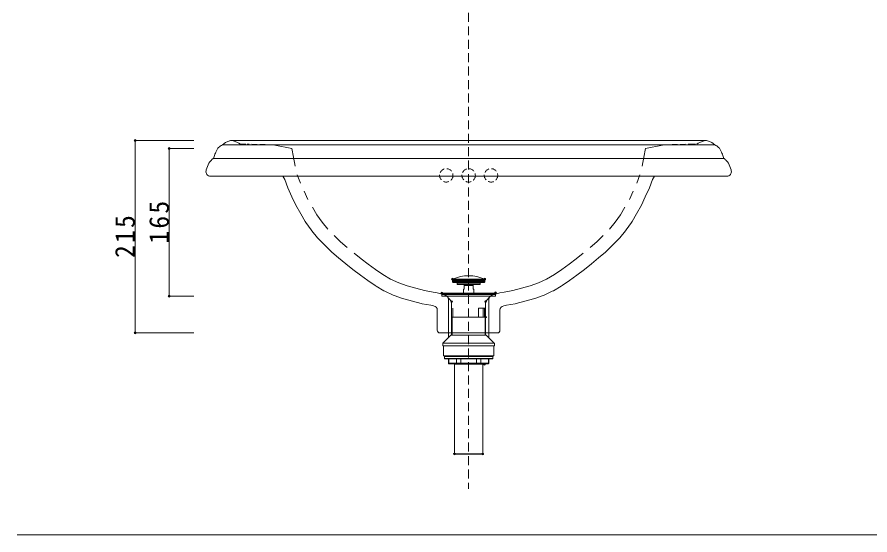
# Model space of a CAD drawing. Units: millimetres, scale not verified. Extents: x -1002 to 1002, y -687 to 676.
# Drawn here: x -1002 to -49, y -687 to -109 of the extents above; entities that cross this region are included whole.
import ezdxf

# ---------------------------------------------------------------- set-up
doc = ezdxf.new("R2010")
doc.units = ezdxf.units.MM
doc.header["$LTSCALE"] = 5
doc.header["$PDMODE"] = 32
doc.header["$PDSIZE"] = 2
doc.linetypes.add('DASHED1', pattern=[1.8, 1.2, -0.6])
doc.linetypes.add('DASHED2', pattern=[3, 2, -1])
doc.layers.add('F-0', color=7, linetype='Continuous', lineweight=15)
doc.styles.add('ＭＳ ゴシック', font='')
doc.styles.get('ＭＳ ゴシック').set_extended_font_data('MS Gothic')

msp = doc.modelspace()

# ---------------------------------------------------------------- linework, layer by layer
at = {"layer": 'F-0', "linetype": 'DASHED2'}
msp.add_line((-497.5, 301.034), (-497.5, -635.436), dxfattribs=at)
at = {"layer": 'F-0'}
for p, q in [((-870.246, -246.423), (-870.246, -461.423)), ((-870.246, -246.423), (-804.504, -246.423)), ((-769.362, -248.817), (-766.516, -247.597)), ((-763.414, -246.423), (-766.516, -247.597)), ((-755.914, -246.423), (-763.414, -246.423)), ((-755.914, -246.423), (-497.5, -246.423)), ((-239.086, -246.423), (-497.5, -246.423)), ((-239.086, -246.423), (-231.586, -246.423)), ((-231.586, -246.423), (-228.484, -247.597)), ((-225.638, -248.817), (-228.484, -247.597)), ((-832.165, -255.423), (-832.165, -420.423)), ((-832.165, -255.423), (-804.504, -255.423)), ((-765, -251.423), (-772.5, -251.423)), ((-765, -251.423), (-233.138, -251.423)), ((-714.194, -251.584), (-695, -255.423)), ((-695, -255.423), (-693.263, -265.271)), ((-300, -255.423), (-301.736, -265.271)), ((-280.806, -251.584), (-300, -255.423)), ((-233.138, -251.423), (-222.5, -251.423)), ((-775, -266.423), (-782.816, -266.423)), ((-775, -266.423), (-220, -266.423)), ((-693.263, -265.271), (-691.527, -275.119)), ((-301.736, -265.271), (-303.473, -275.119)), ((-220, -266.423), (-212.5, -266.423)), ((-790.895, -280.179), (-790.65, -279.223)), ((-688.939, -284.778), (-685.519, -294.175)), ((-306.061, -284.778), (-309.481, -294.175)), ((-204.104, -280.179), (-204.35, -279.223)), ((-778.553, -286.423), (-786.053, -286.423)), ((-778.553, -286.423), (-497.5, -286.423)), ((-703.034, -289.909), (-705, -286.423)), ((-703.034, -289.909), (-699.614, -299.306)), ((-216.447, -286.423), (-497.5, -286.423)), ((-291.966, -289.909), (-295.386, -299.306)), ((-291.966, -289.909), (-290, -286.423)), ((-216.447, -286.423), (-208.947, -286.423)), ((-699.614, -299.306), (-694.887, -309.578)), ((-681.292, -303.238), (-677.066, -312.302)), ((-313.707, -303.238), (-317.934, -312.302)), ((-295.386, -299.306), (-300.113, -309.578)), ((-694.887, -309.578), (-690.661, -318.641)), ((-300.113, -309.578), (-304.339, -318.641)), ((-690.661, -318.641), (-685.057, -328.462)), ((-685.057, -328.462), (-680.057, -337.122)), ((-680.057, -337.122), (-679.353, -338.226)), ((-679.353, -338.226), (-673.618, -346.417)), ((-673.618, -346.417), (-672.821, -347.455)), ((-672.821, -347.455), (-666.393, -355.116)), ((-322.179, -347.455), (-328.607, -355.116)), ((-321.382, -346.417), (-322.179, -347.455)), ((-666.393, -355.116), (-658.438, -363.152)), ((-328.607, -355.116), (-336.562, -363.152)), ((-658.438, -363.152), (-651.367, -370.223)), ((-651.367, -370.223), (-650.402, -371.107)), ((-650.402, -371.107), (-642.742, -377.535)), ((-336.562, -363.152), (-343.633, -370.223)), ((-642.742, -377.535), (-634.674, -384.292)), ((-352.258, -377.535), (-360.325, -384.292)), ((-634.674, -384.292), (-626.794, -390.449)), ((-626.794, -390.449), (-618.283, -397.072)), ((-368.205, -390.449), (-376.717, -397.072)), ((-360.325, -384.292), (-368.205, -390.449)), ((-376.717, -397.072), (-384.908, -402.808)), ((-601.9, -408.544), (-600.796, -409.247)), ((-600.796, -409.247), (-592.136, -414.247)), ((-515.5, -401.486), (-479.5, -401.486)), ((-515.5, -401.486), (-515.5, -402.486)), ((-515.5, -402.486), (-479.5, -402.486)), ((-515.5, -403.186), (-479.5, -403.186)), ((-515.5, -404.486), (-515.5, -403.186)), ((-515.5, -404.486), (-479.5, -404.486)), ((-515.3, -402.986), (-479.7, -402.986)), ((-515, -404.986), (-480, -404.986)), ((-510.5, -402.986), (-510.5, -402.486)), ((-510.5, -406.486), (-510.5, -404.986)), ((-510.5, -406.486), (-484.5, -406.486)), ((-510.5, -406.486), (-484.5, -406.486)), ((-510.5, -406.486), (-510.5, -407.486)), ((-510.5, -407.486), (-484.5, -407.486)), ((-502.5, -412.486), (-502.5, -407.491)), ((-492.5, -408.486), (-502.5, -408.486)), ((-492.5, -412.486), (-492.5, -407.491)), ((-484.5, -402.986), (-484.5, -402.486)), ((-484.5, -406.486), (-484.5, -404.986)), ((-484.5, -406.486), (-484.5, -407.486)), ((-479.5, -401.486), (-479.5, -402.486)), ((-479.5, -404.486), (-479.5, -403.186)), ((-394.204, -409.247), (-402.864, -414.247)), ((-393.1, -408.544), (-394.204, -409.247)), ((-384.908, -402.808), (-393.1, -408.544)), ((-592.136, -414.247), (-590.975, -414.851)), ((-590.975, -414.851), (-581.912, -419.077)), ((-590.975, -414.851), (-581.912, -419.077)), ((-581.912, -419.077), (-580.703, -419.578)), ((-537.009, -415.816), (-532.5, -416.611)), ((-523.541, -419.343), (-532.5, -416.611)), ((-527.5, -416.836), (-467.5, -416.836)), ((-527.5, -418.136), (-527.5, -416.836)), ((-527.5, -418.136), (-467.5, -418.136)), ((-526.018, -418.364), (-527.5, -418.136)), ((-526.018, -418.364), (-527.5, -418.136)), ((-527.5, -418.364), (-467.5, -418.364)), ((-527.5, -420.364), (-527.5, -418.364)), ((-503.4, -412.486), (-502.5, -412.486)), ((-503.4, -416.836), (-503.4, -412.486)), ((-492.5, -412.486), (-491.6, -412.486)), ((-491.6, -416.836), (-491.6, -412.486)), ((-471.458, -419.343), (-462.5, -416.611)), ((-468.982, -418.364), (-467.5, -418.136)), ((-468.982, -418.364), (-467.5, -418.136)), ((-467.5, -418.136), (-467.5, -416.836)), ((-467.5, -420.364), (-467.5, -418.364)), ((-457.99, -415.816), (-462.5, -416.611)), ((-413.088, -419.077), (-414.297, -419.578)), ((-404.024, -414.851), (-413.088, -419.077)), ((-402.864, -414.247), (-404.024, -414.851)), ((-832.165, -420.423), (-804.504, -420.423)), ((-580.703, -419.578), (-571.306, -422.998)), ((-571.306, -422.998), (-570.058, -423.392)), ((-550.74, -428.568), (-549.462, -428.852)), ((-527.5, -420.364), (-467.5, -420.364)), ((-516.5, -426.464), (-521.75, -420.364)), ((-520, -424.126), (-520, -466.423)), ((-516.5, -433.836), (-516.5, -426.464)), ((-516.5, -433.836), (-516.5, -426.464)), ((-516.5, -428.264), (-516.5, -444.632)), ((-478.5, -426.464), (-473.25, -420.364)), ((-478.5, -433.836), (-478.5, -426.464)), ((-478.5, -428.264), (-478.5, -444.632)), ((-475, -424.126), (-475, -466.423)), ((-444.26, -428.568), (-445.538, -428.852)), ((-434.601, -425.98), (-444.26, -428.568)), ((-414.297, -419.578), (-423.693, -422.998)), ((-549.462, -428.852), (-539.614, -430.588)), ((-536.632, -431.114), (-539.614, -430.588)), ((-532.5, -458.423), (-532.5, -436.038)), ((-515.199, -443.836), (-515.199, -433.836)), ((-486.627, -433.836), (-478.5, -433.836)), ((-486.627, -443.836), (-486.627, -433.836)), ((-481.198, -443.836), (-481.198, -433.836)), ((-479.801, -443.836), (-479.801, -433.836)), ((-462.5, -458.423), (-462.5, -436.038)), ((-458.368, -431.114), (-455.386, -430.588)), ((-445.538, -428.852), (-455.386, -430.588)), ((-478.5, -443.836), (-516.5, -443.836)), ((-516.5, -449.836), (-516.5, -443.836)), ((-516.5, -449.836), (-516.5, -443.836)), ((-516, -443.836), (-516, -449.836)), ((-479, -443.836), (-479, -449.836)), ((-478.5, -449.836), (-478.5, -443.836)), ((-516.5, -449.836), (-516.5, -463.854)), ((-516, -449.836), (-516, -463.854)), ((-479, -449.836), (-479, -463.854)), ((-478.5, -449.836), (-478.5, -463.854)), ((-870.246, -461.423), (-804.504, -461.423)), ((-529.5, -461.423), (-465.5, -461.423)), ((-526.191, -472.796), (-517.25, -463.854)), ((-517.25, -463.854), (-477.75, -463.854)), ((-468.808, -472.796), (-477.75, -463.854)), ((-468.75, -472.937), (-526.25, -472.937)), ((-526.25, -475.854), (-526.25, -472.937)), ((-526.25, -475.854), (-468.75, -475.854)), ((-468.808, -472.796), (-526.191, -472.796)), ((-525.5, -475.854), (-525.5, -486.854)), ((-469.5, -475.854), (-469.5, -486.854)), ((-468.75, -475.854), (-468.75, -472.937)), ((-469.5, -486.854), (-525.5, -486.854)), ((-524.5, -487.854), (-470.5, -487.854)), ((-524.5, -489.954), (-470.5, -489.954)), ((-524, -490.454), (-471, -490.454)), ((-523.75, -487.854), (-523.75, -486.854)), ((-520, -490.454), (-520, -495.354)), ((-520, -495.354), (-475, -495.354)), ((-519.82, -495.354), (-519.82, -490.454)), ((-511.12, -495.354), (-511.12, -490.454)), ((-506.2, -495.354), (-506.2, -490.454)), ((-488.8, -495.354), (-488.8, -490.454)), ((-483.88, -495.354), (-483.88, -490.454)), ((-475.18, -495.354), (-475.18, -490.454)), ((-475, -490.454), (-475, -495.354)), ((-471.25, -487.854), (-471.25, -486.854)), ((-475.5, -495.854), (-519.5, -495.854)), ((-513.25, -495.854), (-513.25, -596.635)), ((-513.25, -496.354), (-481.75, -496.354)), ((-513, -496.354), (-513, -495.854)), ((-482, -496.354), (-482, -495.854)), ((-481.75, -495.854), (-481.75, -596.635)), ((-513.25, -596.635), (-481.75, -596.635)), ((-513.049, -596.836), (-513.25, -596.635)), ((-513.049, -596.836), (-481.95, -596.836)), ((-481.95, -596.836), (-481.75, -596.635)), ((-1002.086, -687.064), (1002.034, -687.064))]:
    msp.add_line(p, q, dxfattribs=at)
at = {"layer": 'F-0', "linetype": 'DASHED1'}
for p, q in [((-760.73, -246.747), (-758.484, -247.597)), ((-755.638, -248.817), (-758.484, -247.597)), ((-239.362, -248.817), (-236.516, -247.597)), ((-234.269, -246.747), (-236.516, -247.597)), ((-752.5, -250.423), (-745, -250.423)), ((-715.822, -251.396), (-745, -250.423)), ((-279.178, -251.396), (-250, -250.423)), ((-250, -250.423), (-242.5, -250.423))]:
    msp.add_line(p, q, dxfattribs=at)
at = {"layer": 'F-0'}
for points in [[(-782.233, -265.317), (-782.006, -264.371), (-781.59, -263.274), (-780.984, -261.875), (-780.531, -260.664), (-780.039, -259.416), (-779.244, -258.016), (-778.488, -256.579), (-777.656, -255.217), (-776.824, -254.309), (-775.878, -253.402), (-774.819, -252.456), (-773.684, -251.926), (-772.5, -251.423)], [(-772.5, -251.423), (-770.824, -249.933), (-769.362, -248.817)], [(-222.5, -251.423), (-224.176, -249.933), (-225.638, -248.817)], [(-212.767, -265.317), (-212.994, -264.371), (-213.41, -263.274), (-214.015, -261.875), (-214.469, -260.664), (-214.961, -259.416), (-215.755, -258.016), (-216.512, -256.579), (-217.344, -255.217), (-218.176, -254.309), (-219.122, -253.402), (-220.181, -252.456), (-221.316, -251.926), (-222.5, -251.423)], [(-790.65, -279.223), (-790.062, -277.393), (-789.408, -275.628), (-788.624, -273.537), (-787.709, -271.706), (-786.794, -270.465), (-785.617, -269.027), (-784.918, -268.314), (-784.414, -267.745), (-783.911, -267.22), (-783.408, -266.87), (-782.816, -266.607), (-782.5, -266.423), (-782.233, -265.317)], [(-204.35, -279.223), (-204.938, -277.393), (-205.592, -275.628), (-206.376, -273.537), (-207.291, -271.706), (-208.206, -270.465), (-209.383, -269.027), (-210.082, -268.314), (-210.585, -267.745), (-211.089, -267.22), (-211.592, -266.87), (-212.183, -266.607), (-212.5, -266.423), (-212.767, -265.317)], [(-672.066, -320.962), (-667.066, -329.622), (-661.33, -337.814), (-654.903, -345.474)], [(-322.934, -320.962), (-327.934, -329.622), (-333.669, -337.814), (-340.097, -345.474)], [(-304.339, -318.641), (-309.943, -328.462), (-314.943, -337.122)], [(-314.943, -337.122), (-315.646, -338.226), (-321.382, -346.417)], [(-647.831, -352.545), (-640.76, -359.616), (-633.1, -366.044)], [(-347.168, -352.545), (-354.239, -359.616), (-361.9, -366.044)], [(-343.633, -370.223), (-344.598, -371.107), (-352.258, -377.535)], [(-625.439, -372.472), (-617.559, -378.628), (-609.679, -384.785), (-601.488, -390.521), (-593.296, -396.257), (-584.636, -401.257), (-575.573, -405.483), (-566.176, -408.903), (-556.517, -411.491), (-546.857, -414.079), (-537.009, -415.816)], [(-369.56, -372.472), (-377.44, -378.628), (-385.32, -384.785), (-393.512, -390.521), (-401.704, -396.257), (-410.364, -401.257), (-419.427, -405.483), (-428.824, -408.903), (-438.483, -411.491), (-448.142, -414.079), (-457.99, -415.816)], [(-618.283, -397.072), (-610.091, -402.808), (-601.9, -408.544)], [(-570.058, -423.392), (-560.399, -425.98), (-550.74, -428.568)], [(-423.693, -422.998), (-424.941, -423.392), (-434.601, -425.98)], [(-524.5, -487.854), (-524.5, -489.954), (-524.5, -487.854)], [(-519.82, -495.354), (-519.82, -495.373), (-519.819, -495.391), (-519.817, -495.409), (-519.815, -495.427), (-519.812, -495.445), (-519.808, -495.462), (-519.804, -495.48), (-519.799, -495.498), (-519.794, -495.515), (-519.788, -495.533), (-519.781, -495.55), (-519.774, -495.567), (-519.766, -495.583), (-519.758, -495.599), (-519.749, -495.615), (-519.739, -495.631), (-519.729, -495.646), (-519.718, -495.661), (-519.707, -495.676), (-519.695, -495.69), (-519.683, -495.703), (-519.67, -495.716), (-519.656, -495.729), (-519.643, -495.741), (-519.628, -495.753), (-519.614, -495.764), (-519.599, -495.774), (-519.584, -495.784), (-519.568, -495.793), (-519.552, -495.802), (-519.536, -495.81), (-519.52, -495.817)], [(-511.12, -495.354), (-511.12, -495.369), (-511.119, -495.383), (-511.119, -495.398), (-511.117, -495.412), (-511.116, -495.427), (-511.114, -495.441), (-511.112, -495.455), (-511.11, -495.47), (-511.107, -495.484), (-511.104, -495.498), (-511.101, -495.512), (-511.097, -495.526), (-511.093, -495.54), (-511.088, -495.554), (-511.084, -495.567), (-511.078, -495.581), (-511.073, -495.594), (-511.067, -495.608), (-511.061, -495.621), (-511.055, -495.634), (-511.048, -495.647), (-511.041, -495.659), (-511.033, -495.671), (-511.025, -495.684), (-511.017, -495.696), (-511.009, -495.707), (-511, -495.719), (-510.99, -495.73), (-510.981, -495.741), (-510.971, -495.751), (-510.96, -495.761), (-510.949, -495.771), (-510.938, -495.78), (-510.927, -495.789), (-510.915, -495.797), (-510.903, -495.805), (-510.89, -495.813), (-510.877, -495.82), (-510.864, -495.826)], [(-506.2, -495.354), (-506.2, -495.364), (-506.2, -495.373), (-506.2, -495.383), (-506.199, -495.392), (-506.199, -495.401), (-506.199, -495.411), (-506.199, -495.42), (-506.199, -495.429), (-506.198, -495.439), (-506.198, -495.448), (-506.198, -495.457), (-506.197, -495.467), (-506.197, -495.476), (-506.196, -495.485), (-506.196, -495.495), (-506.195, -495.504), (-506.194, -495.513), (-506.194, -495.523), (-506.193, -495.532), (-506.192, -495.541), (-506.192, -495.55), (-506.191, -495.56), (-506.19, -495.569), (-506.189, -495.578), (-506.188, -495.588), (-506.187, -495.597), (-506.186, -495.606), (-506.185, -495.615), (-506.184, -495.625), (-506.183, -495.634), (-506.181, -495.643), (-506.18, -495.652), (-506.179, -495.662), (-506.177, -495.671), (-506.176, -495.68), (-506.174, -495.689), (-506.172, -495.699), (-506.17, -495.708), (-506.168, -495.717)], [(-488.8, -495.354), (-488.8, -495.364), (-488.8, -495.373), (-488.8, -495.383), (-488.8, -495.392), (-488.8, -495.401), (-488.801, -495.411), (-488.801, -495.42), (-488.801, -495.429), (-488.801, -495.439), (-488.802, -495.448), (-488.802, -495.457), (-488.803, -495.467), (-488.803, -495.476), (-488.804, -495.485), (-488.804, -495.495), (-488.805, -495.504), (-488.805, -495.513), (-488.806, -495.523), (-488.807, -495.532), (-488.807, -495.541), (-488.808, -495.55), (-488.809, -495.56), (-488.81, -495.569), (-488.811, -495.578), (-488.812, -495.588), (-488.812, -495.597), (-488.814, -495.606), (-488.815, -495.615), (-488.816, -495.625), (-488.817, -495.634), (-488.818, -495.643), (-488.82, -495.652), (-488.821, -495.662), (-488.823, -495.671), (-488.824, -495.68), (-488.826, -495.689), (-488.828, -495.699), (-488.829, -495.708), (-488.831, -495.717)], [(-483.88, -495.354), (-483.88, -495.369), (-483.88, -495.383), (-483.881, -495.398), (-483.882, -495.412), (-483.884, -495.427), (-483.886, -495.441), (-483.888, -495.455), (-483.89, -495.47), (-483.893, -495.484), (-483.896, -495.498), (-483.899, -495.512), (-483.903, -495.526), (-483.907, -495.54), (-483.911, -495.554), (-483.916, -495.567), (-483.921, -495.581), (-483.927, -495.594), (-483.932, -495.608), (-483.939, -495.621), (-483.945, -495.634), (-483.952, -495.647), (-483.959, -495.659), (-483.966, -495.671), (-483.974, -495.684), (-483.983, -495.696), (-483.991, -495.707), (-484, -495.719), (-484.01, -495.73), (-484.019, -495.741), (-484.029, -495.751), (-484.04, -495.761), (-484.05, -495.771), (-484.062, -495.78), (-484.073, -495.789), (-484.085, -495.797), (-484.097, -495.805), (-484.109, -495.813), (-484.122, -495.82), (-484.135, -495.826)], [(-475.18, -495.354), (-475.18, -495.373), (-475.181, -495.391), (-475.183, -495.409), (-475.185, -495.427), (-475.188, -495.445), (-475.191, -495.462), (-475.196, -495.48), (-475.2, -495.498), (-475.206, -495.515), (-475.212, -495.533), (-475.218, -495.55), (-475.226, -495.567), (-475.234, -495.583), (-475.242, -495.599), (-475.251, -495.615), (-475.261, -495.631), (-475.271, -495.646), (-475.282, -495.661), (-475.293, -495.676), (-475.305, -495.69), (-475.317, -495.703), (-475.33, -495.716), (-475.343, -495.729), (-475.357, -495.741), (-475.371, -495.753), (-475.386, -495.764), (-475.401, -495.774), (-475.416, -495.784), (-475.432, -495.793), (-475.448, -495.802), (-475.464, -495.81), (-475.48, -495.817)], [(-470.5, -487.854), (-470.5, -489.954), (-470.5, -487.854)], [(-519.495, -495.827), (-519.488, -495.829), (-519.482, -495.831), (-519.476, -495.833), (-519.469, -495.835), (-519.463, -495.837), (-519.456, -495.839), (-519.45, -495.84), (-519.443, -495.842), (-519.437, -495.844), (-519.43, -495.845), (-519.423, -495.846), (-519.417, -495.847), (-519.41, -495.849), (-519.403, -495.85), (-519.397, -495.851), (-519.39, -495.851), (-519.383, -495.852), (-519.377, -495.853), (-519.37, -495.853), (-519.363, -495.854), (-519.356, -495.854), (-519.35, -495.854), (-519.343, -495.854), (-519.336, -495.854)], [(-510.864, -495.826), (-510.851, -495.832), (-510.837, -495.837), (-510.823, -495.842), (-510.809, -495.845), (-510.795, -495.849), (-510.781, -495.851), (-510.766, -495.853), (-510.752, -495.854), (-510.738, -495.854)], [(-506.168, -495.717), (-506.166, -495.726), (-506.164, -495.735), (-506.162, -495.745), (-506.16, -495.754), (-506.157, -495.763), (-506.155, -495.771), (-506.152, -495.78), (-506.149, -495.788), (-506.146, -495.797), (-506.142, -495.806), (-506.138, -495.815), (-506.134, -495.824), (-506.128, -495.833), (-506.122, -495.841), (-506.115, -495.848), (-506.107, -495.853), (-506.099, -495.854)], [(-488.831, -495.717), (-488.833, -495.726), (-488.836, -495.735), (-488.838, -495.745), (-488.84, -495.754), (-488.843, -495.763), (-488.845, -495.771), (-488.848, -495.78), (-488.851, -495.788), (-488.854, -495.797), (-488.857, -495.806), (-488.862, -495.815), (-488.866, -495.824), (-488.872, -495.833), (-488.878, -495.841), (-488.885, -495.848), (-488.892, -495.853), (-488.901, -495.854)], [(-484.135, -495.826), (-484.149, -495.832), (-484.163, -495.837), (-484.176, -495.842), (-484.19, -495.845), (-484.205, -495.849), (-484.219, -495.851), (-484.233, -495.853), (-484.248, -495.854), (-484.262, -495.854)], [(-475.505, -495.827), (-475.511, -495.829), (-475.518, -495.831), (-475.524, -495.833), (-475.531, -495.835), (-475.537, -495.837), (-475.544, -495.839), (-475.55, -495.84), (-475.557, -495.842), (-475.563, -495.844), (-475.57, -495.845), (-475.576, -495.846), (-475.583, -495.847), (-475.59, -495.849), (-475.596, -495.85), (-475.603, -495.851), (-475.61, -495.851), (-475.617, -495.852), (-475.623, -495.853), (-475.63, -495.853), (-475.637, -495.854), (-475.643, -495.854), (-475.65, -495.854), (-475.657, -495.854), (-475.664, -495.854)]]:
    msp.add_lwpolyline(points, dxfattribs=at)
at = {"layer": 'F-0', "linetype": 'DASHED1'}
for points in [[(-755.638, -248.817), (-754.108, -249.622), (-752.5, -250.423)], [(-239.362, -248.817), (-240.892, -249.622), (-242.5, -250.423)]]:
    msp.add_lwpolyline(points, dxfattribs=at)
for centre in [(-522.5, -285.423), (-497.5, -285.423), (-472.5, -285.423)]:
    msp.add_circle(centre, 7.5, dxfattribs=at)
at = {"layer": 'F-0'}
for centre, radius, start, end in [((-762.5, -251.423), 5, 69.27306, 110.72694), ((-232.5, -251.423), 5, 69.27306, 110.72694), ((-716.155, -261.39), 10, 78.69007, 88.09085), ((-278.845, -261.39), 10, 91.90915, 101.30993), ((-786.053, -281.423), 5, 165.58991, 270), ((-208.947, -281.423), 5, 270, 14.41009), ((-497.5, -439.986), 42.5, 64.94238, 115.05762), ((-515.3, -403.186), 0.2, 90, 180), ((-515, -404.486), 0.5, 180, 270), ((-480, -404.486), 0.5, 270, 0), ((-479.7, -403.186), 0.2, 0, 90), ((-525, -424.126), 5, 0, 73.04043), ((-470, -424.126), 5, 106.95957, 180), ((-537.5, -436.038), 5, 0, 80), ((-457.5, -436.038), 5, 100, 180), ((-529.5, -458.423), 3, 180, 270), ((-465.5, -458.423), 3, 270, 0), ((-526.05, -472.937), 0.2, 135, 180), ((-468.95, -472.937), 0.2, 0, 45), ((-524, -489.954), 0.5, 180, 270), ((-519.5, -495.354), 0.5, 180, 270), ((-475.5, -495.354), 0.5, 270, 0), ((-471, -489.954), 0.5, 270, 0), ((-519.337, -495.384), 0.47, 247.09102, 250.33614), ((-475.663, -495.384), 0.47, 289.66386, 292.90898)]:
    msp.add_arc(centre, radius, start, end, dxfattribs=at)
for p in [(-870.246, -246.423), (-832.165, -255.423), (-515.5, -401.329), (-479.5, -401.329), (-527.5, -416.836), (-467.5, -416.507), (-832.165, -420.423), (-516.5, -426.464), (-478.5, -426.464), (-478.5, -443.632), (-870.246, -461.423), (-479.893, -496.354), (-513.25, -596.635), (-481.75, -596.635)]:
    msp.add_point(p, dxfattribs=at)

# ---------------------------------------------------------------- texts
at = {"layer": 'F-0', "color": 3, "char_height": 21.99, "attachment_point": 7, "rotation": 90, "style": 'ＭＳ ゴシック'}
for s, insert in [('\\T1.18;\\W0.95;165', (-832.165, -361.673)), ('\\T1.18;\\W0.95;215', (-870.246, -377.673))]:
    msp.add_mtext(s, dxfattribs=dict(at, insert=insert))

doc.saveas('drawing.dxf')
